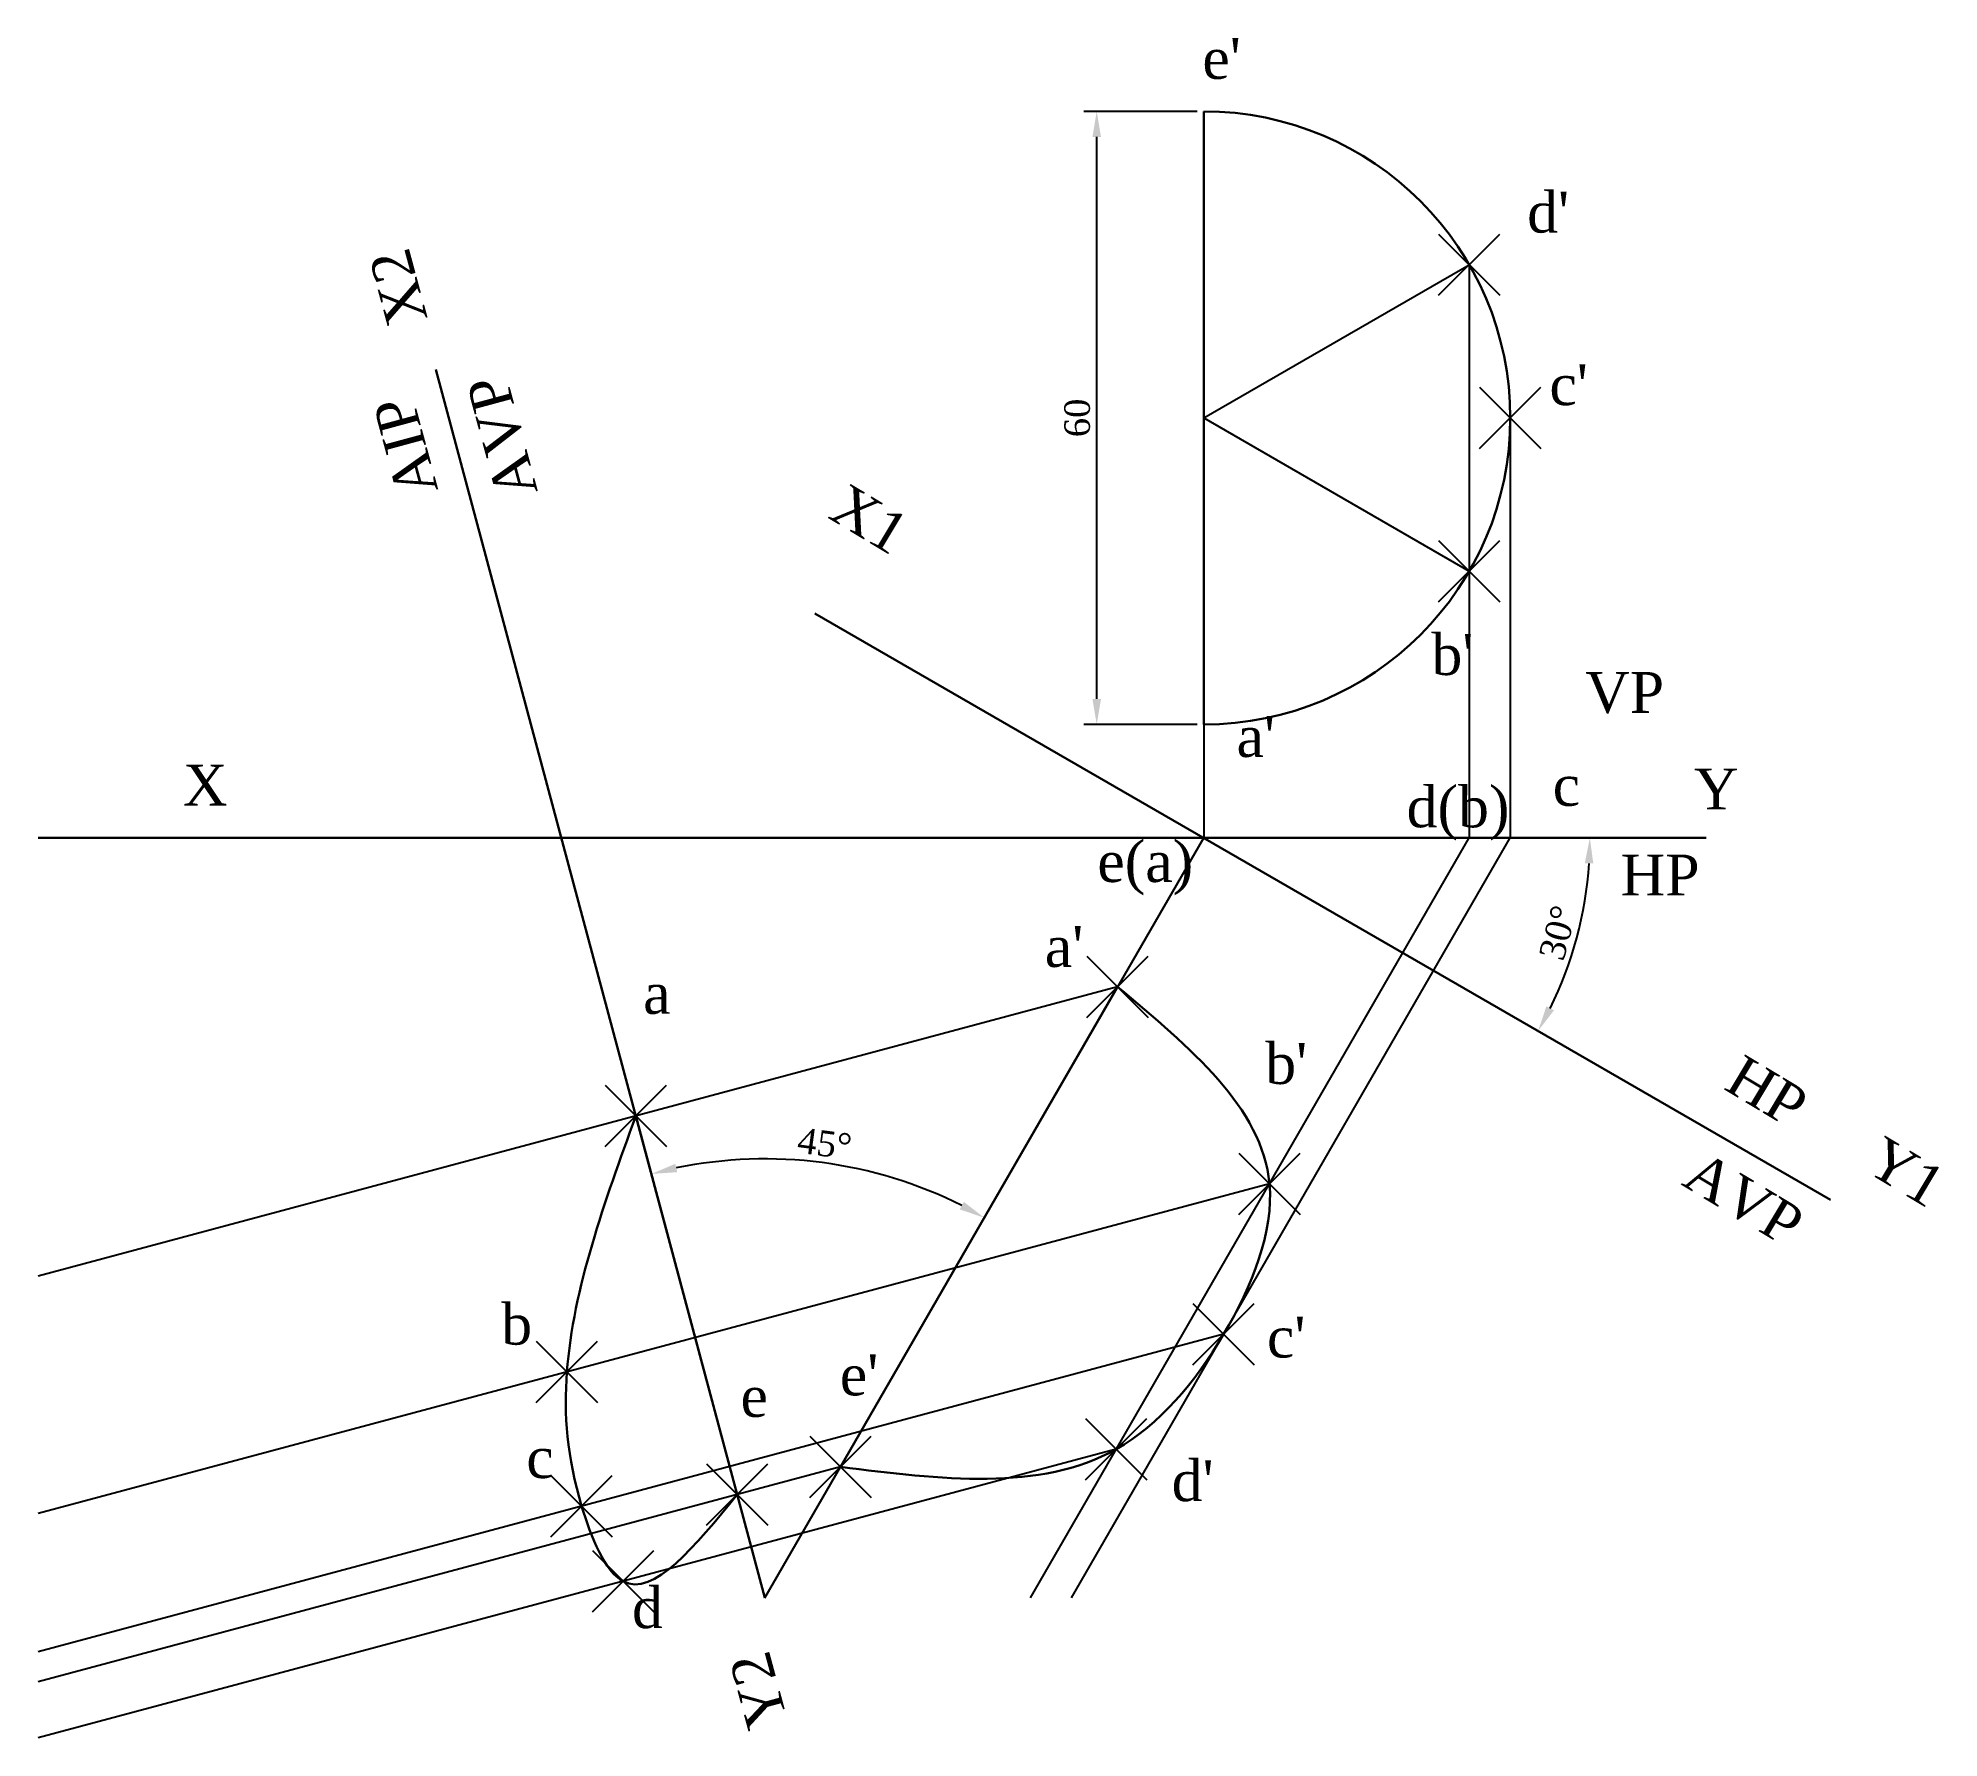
# Model space of a CAD drawing. Header units: millimetres. Extents: x 48 to 234, y 14 to 180.
import ezdxf

# ---------------------------------------------------------------- set-up
doc = ezdxf.new("R2010")
doc.units = ezdxf.units.MM
doc.header["$PDMODE"] = 3
doc.header["$PDSIZE"] = 3
doc.layers.add('Dimension', color=3, linetype='Continuous', lineweight=9)
doc.layers.add('Thick', color=1, linetype='Continuous', lineweight=30)
doc.layers.add('Thin', color=4, linetype='Continuous')
doc.styles.add('Drawing', font='times.ttf')
doc.styles.get("Standard").update_dxf_attribs({"font": 'times.ttf'})
doc.dimstyles.new('Copy of ISO-25', dxfattribs={"dimtxt": 2.5, "dimasz": 2.5, "dimexe": 1.25, "dimexo": 0.625, "dimtad": 1, "dimtoh": 1, "dimdsep": 46, "dimtxsty": 'Standard', "dimcen": 2.5, "dimadec": 0, "dimazin": 0, "dimtfac": 1, "dimtmove": 0, "dimatfit": 3, "dimfxl": 1, "dimarcsym": 0})

# ---------------------------------------------------------------- blocks, each defined once
blk = doc.blocks.new('*D2')
at = {"layer": 'Defpoints', "color": 0, "transparency": 16777216}
for p in [(124.06, 124.08), (48.05, 102.11), (211.28, 102.11), (197.62, 89.19), (223.45, 66.7)]:
    blk.add_point(p, dxfattribs=at)
at = {"layer": 'Dimension', "color": 0, "lineweight": -2, "transparency": 16777216}
blk.add_arc((162.11, 102.11), 37.79, 333.7912, 356.2088, dxfattribs=at)
at = {"layer": 'Dimension', "color": 0, "transparency": 16777216}
for points in [[(199.4, 99.63), (200.23, 99.6), (199.89, 102.11)], [(196.38, 85.23), (195.64, 85.62), (194.83, 83.22)]]:
    blk.add_solid(points, dxfattribs=at)
at = {"layer": 'Dimension', "color": 0, "transparency": 16777216, "insert": (196.78, 92.82), "char_height": 2.5, "attachment_point": 5, "rotation": 75}
blk.add_mtext('30°', dxfattribs=at)
blk = doc.blocks.new('*D3')
at = {"layer": 'Defpoints', "color": 0, "transparency": 16777216}
for p in [(151.64, 173.21), (162.11, 173.21), (162.11, 113.21)]:
    blk.add_point(p, dxfattribs=at)
at = {"layer": 'Dimension', "color": 0, "lineweight": -2, "transparency": 16777216}
for p, q in [((161.48, 173.21), (150.39, 173.21)), ((151.64, 115.71), (151.64, 170.71)), ((161.48, 113.21), (150.39, 113.21))]:
    blk.add_line(p, q, dxfattribs=at)
at = {"layer": 'Dimension', "color": 0, "transparency": 16777216}
for points in [[(151.22, 170.71), (152.06, 170.71), (151.64, 173.21)], [(151.22, 115.71), (152.06, 115.71), (151.64, 113.21)]]:
    blk.add_solid(points, dxfattribs=at)
at = {"layer": 'Dimension', "color": 0, "transparency": 16777216, "insert": (149.74, 143.21), "char_height": 2.5, "attachment_point": 5, "rotation": 90}
blk.add_mtext('60', dxfattribs=at)
blk = doc.blocks.new('*D4')
at = {"layer": 'Defpoints', "color": 0, "transparency": 16777216}
for p in [(86.96, 147.94), (162.11, 102.11), (130.28, 69.22), (119.17, 27.75), (119.17, 27.75)]:
    blk.add_point(p, dxfattribs=at)
at = {"layer": 'Dimension', "color": 0, "lineweight": -2, "transparency": 16777216}
blk.add_arc((119.17, 27.75), 42.94, 63.3366, 101.6634, dxfattribs=at)
at = {"layer": 'Dimension', "color": 0, "transparency": 16777216}
for points in [[(110.59, 69.39), (110.39, 70.2), (108.06, 69.22)], [(138.64, 66.48), (138.24, 65.75), (140.64, 64.93)]]:
    blk.add_solid(points, dxfattribs=at)
at = {"layer": 'Dimension', "color": 0, "transparency": 16777216, "insert": (125.02, 72.19), "char_height": 2.5, "attachment_point": 5, "rotation": 352.5}
blk.add_mtext('45°', dxfattribs=at)

msp = doc.modelspace()

# ---------------------------------------------------------------- linework, layer by layer
at = {"layer": 'Thick'}
for p, q in [((162.106, 113.208), (162.106, 173.208)), ((162.106, 102.113), (192.106, 102.113)), ((153.686, 87.528), (126.558, 40.542)), ((106.537, 74.895), (116.466, 37.838))]:
    msp.add_line(p, q, dxfattribs=at)
at = {"layer": 'Thick', "color": 18, "true_color": 0x000000}
for p, q in [((119.17, 27.746), (86.964, 147.941)), ((124.059, 124.079), (223.446, 66.698)), ((48.048, 102.113), (211.276, 102.113))]:
    msp.add_line(p, q, dxfattribs=at)
at = {"layer": 'Thick'}
msp.add_arc((162.106, 143.208), 30, 270, 90, dxfattribs=at)
for points in [[(126.558, 40.542), (153.544, 42.283), (164.058, 53.533), (168.544, 68.263), (153.686, 87.528)], [(116.466, 37.838), (105.291, 29.353), (101.242, 36.701), (99.801, 49.844), (106.537, 74.895)]]:
    msp.add_spline(points, degree=3, dxfattribs=at)
at = {"layer": 'Thin'}
for p, q in [((162.106, 143.208), (188.087, 158.208)), ((188.087, 158.208), (188.087, 102.113)), ((162.106, 143.208), (188.087, 128.208)), ((192.106, 143.208), (192.106, 102.113)), ((162.106, 113.208), (162.106, 102.113)), ((119.17, 27.746), (162.106, 102.113)), ((145.151, 27.746), (188.087, 102.113)), ((149.17, 27.746), (192.106, 102.113)), ((153.686, 87.528), (48.048, 59.223)), ((168.544, 68.263), (48.048, 35.977)), ((164.058, 53.533), (48.048, 22.448)), ((153.544, 42.283), (48.048, 14.015)), ((126.558, 40.542), (48.048, 19.505))]:
    msp.add_line(p, q, dxfattribs=at)
for p in [(188.087, 158.208), (192.106, 143.208), (188.087, 128.208), (153.686, 87.528), (106.537, 74.895), (168.544, 68.263), (164.058, 53.533), (99.801, 49.844), (153.544, 42.283), (126.558, 40.542), (116.466, 37.838), (101.242, 36.701), (105.291, 29.353)]:
    msp.add_point(p, dxfattribs=at)

# ---------------------------------------------------------------- texts
at = {"layer": 'Thick', "color": 18, "true_color": 0x000000, "style": 'Drawing'}
for s, p in [("e'", (161.978, 176.392)), ("d'", (193.759, 161.348)), ("c'", (195.934, 144.465)), ("b'", (184.392, 118.054)), ('VP', (199.433, 114.344)), ("a'", (165.323, 110.03)), ('X', (62.234, 105.274)), ('c', (196.253, 105.247)), ('Y', (210.07, 104.898)), ('d(b)', (181.962, 103.147)), ('e(a)', (151.698, 97.791)), ('HP', (202.903, 96.472)), ("a'", (146.56, 89.479)), ('a', (107.26, 84.891)), ("b'", (168.13, 78.028)), ('b', (93.376, 52.517)), ("c'", (168.298, 51.253)), ("e'", (126.507, 47.548)), ('e', (116.789, 45.443)), ('c', (95.826, 39.458)), ("d'", (158.973, 37.197)), ('d', (106.171, 24.767))]:
    msp.add_text(s, height=4, dxfattribs=at).set_placement(p)
for s, rotation, p in [('X2', 105.16402, (86.195, 152.935)), ('AVP', 105.16402, (96.968, 136.008)), ('AIP', 105.16402, (87.219, 136.179)), ('X1', 329.05364, (125.222, 133.489)), ('HP', 329.05364, (212.87, 77.576)), ('Y1', 329.05364, (226.651, 69.588)), ('AVP', 329.05364, (208.736, 68.211)), ('Y2', 105.16402, (121.442, 15.631))]:
    msp.add_text(s, height=4, rotation=rotation, dxfattribs=at).set_placement(p)

# ---------------------------------------------------------------- dimensions: what is measured, and where the dimension line sits
at = {"layer": 'Dimension'}
dim = msp.add_linear_dim(base=(151.64, 173.208), p1=(162.106, 113.208), p2=(162.106, 173.208), angle=90, dimstyle='Copy of ISO-25', dxfattribs=at)
dim.commit()
dim.dimension.update_dxf_attribs({"geometry": '*D3', "text_midpoint": (149.744, 143.208)})
for base, line1, line2, picture, middle in [((130.283, 69.219), ((119.17, 27.746), (162.106, 102.113)), ((119.17, 27.746), (86.964, 147.941)), '*D4', (125.022, 72.195)), ((197.616, 89.188), ((124.059, 124.079), (223.446, 66.698)), ((48.048, 102.113), (211.276, 102.113)), '*D2', (196.775, 92.823))]:
    dim = msp.add_angular_dim_2l(base=base, line1=line1, line2=line2, dimstyle='Copy of ISO-25', dxfattribs=at)
    dim.commit()
    dim.dimension.update_dxf_attribs({"geometry": picture, "text_midpoint": middle})

doc.saveas('drawing.dxf')
